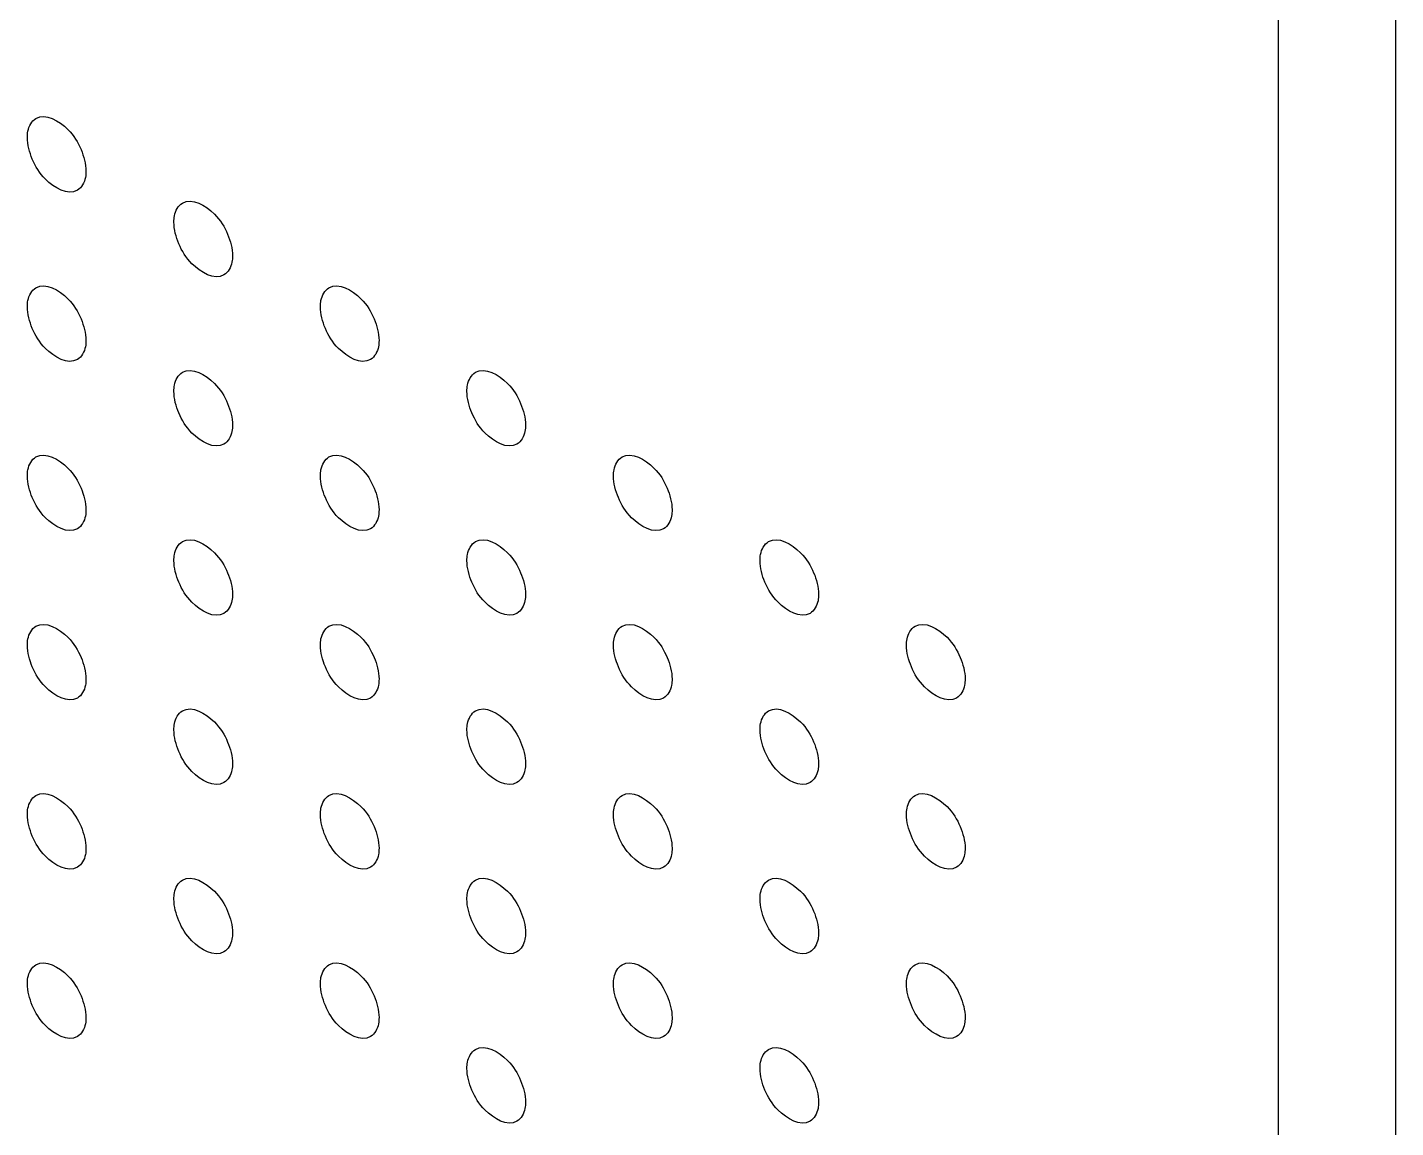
# Model space of a CAD drawing. Header units: millimetres. Extents: x 0 to 1189, y 0 to 858.
# Drawn here: x 949.39 to 982.41, y 507.84 to 534.38 of the extents above; entities that cross this region are included whole.
import ezdxf

# ---------------------------------------------------------------- set-up
doc = ezdxf.new("R2010")
doc.units = ezdxf.units.MM
doc.header["$LTSCALE"] = 65.395
doc.layers.get('0').update_dxf_attribs({"linetype": 'CONTINUOUS'})
doc.layers.add('AXIS', color=7, linetype='CONTINUOUS')

msp = doc.modelspace()

# ---------------------------------------------------------------- linework, layer by layer
at = {"color": 7, "linetype": 'Continuous'}
for p, q in [((982.409, 641.721), (982.409, 366.56)), ((979.581, 364.927), (979.581, 640.088))]:
    msp.add_line(p, q, dxfattribs=at)
at = {"layer": 'AXIS', "color": 7, "linetype": 'Continuous'}
for points, knots in [([(949.6, 532.183), (949.835, 532.319), (950.389, 531.989), (950.702, 531.462), (950.808, 531.087), (950.808, 530.909)], [0, 0, 0, 0, 0.422457, 0.722247, 1, 1, 1, 1]), ([(949.394, 531.725), (949.394, 531.776), (949.405, 531.944), (949.496, 532.122), (949.6, 532.183)], [0, 0, 0, 0, 0.294485, 1, 1, 1, 1]), ([(950.602, 530.451), (950.367, 530.315), (949.813, 530.645), (949.5, 531.172), (949.394, 531.546), (949.394, 531.725)], [0, 0, 0, 0, 0.422457, 0.722247, 1, 1, 1, 1]), ([(950.808, 530.909), (950.808, 530.858), (950.797, 530.689), (950.706, 530.512), (950.602, 530.451)], [0, 0, 0, 0, 0.294485, 1, 1, 1, 1]), ([(953.136, 530.141), (953.371, 530.278), (953.925, 529.947), (954.238, 529.421), (954.344, 529.046), (954.344, 528.867)], [0, 0, 0, 0, 0.422457, 0.722247, 1, 1, 1, 1]), ([(952.93, 529.684), (952.93, 529.734), (952.941, 529.903), (953.032, 530.081), (953.136, 530.141)], [0, 0, 0, 0, 0.294485, 1, 1, 1, 1]), ([(954.137, 528.41), (953.902, 528.273), (953.348, 528.604), (953.036, 529.13), (952.93, 529.505), (952.93, 529.684)], [0, 0, 0, 0, 0.422457, 0.722247, 1, 1, 1, 1]), ([(954.344, 528.867), (954.344, 528.817), (954.332, 528.648), (954.242, 528.471), (954.137, 528.41)], [0, 0, 0, 0, 0.294485, 1, 1, 1, 1]), ([(949.394, 527.643), (949.394, 527.693), (949.405, 527.862), (949.496, 528.039), (949.6, 528.1)], [0, 0, 0, 0, 0.294485, 1, 1, 1, 1]), ([(949.6, 528.1), (949.835, 528.237), (950.389, 527.906), (950.702, 527.38), (950.808, 527.005), (950.808, 526.826)], [0, 0, 0, 0, 0.422457, 0.722247, 1, 1, 1, 1]), ([(956.465, 527.643), (956.465, 527.693), (956.477, 527.862), (956.567, 528.039), (956.671, 528.1)], [0, 0, 0, 0, 0.294485, 1, 1, 1, 1]), ([(956.671, 528.1), (956.907, 528.237), (957.46, 527.906), (957.773, 527.38), (957.879, 527.005), (957.879, 526.826)], [0, 0, 0, 0, 0.422457, 0.722247, 1, 1, 1, 1]), ([(950.602, 526.369), (950.367, 526.232), (949.813, 526.563), (949.5, 527.089), (949.394, 527.464), (949.394, 527.643)], [0, 0, 0, 0, 0.422457, 0.722247, 1, 1, 1, 1]), ([(957.673, 526.369), (957.438, 526.232), (956.884, 526.563), (956.571, 527.089), (956.465, 527.464), (956.465, 527.643)], [0, 0, 0, 0, 0.422457, 0.722247, 1, 1, 1, 1]), ([(950.808, 526.826), (950.808, 526.776), (950.797, 526.607), (950.706, 526.429), (950.602, 526.369)], [0, 0, 0, 0, 0.294485, 1, 1, 1, 1]), ([(957.879, 526.826), (957.879, 526.776), (957.868, 526.607), (957.777, 526.43), (957.673, 526.369)], [0, 0, 0, 0, 0.294485, 1, 1, 1, 1]), ([(952.93, 525.601), (952.93, 525.652), (952.941, 525.821), (953.032, 525.998), (953.136, 526.059)], [0, 0, 0, 0, 0.294485, 1, 1, 1, 1]), ([(953.136, 526.059), (953.371, 526.195), (953.925, 525.865), (954.238, 525.339), (954.344, 524.964), (954.344, 524.785)], [0, 0, 0, 0, 0.422457, 0.722247, 1, 1, 1, 1]), ([(960.001, 525.602), (960.001, 525.652), (960.012, 525.821), (960.103, 525.998), (960.207, 526.059)], [0, 0, 0, 0, 0.294485, 1, 1, 1, 1]), ([(960.207, 526.059), (960.442, 526.196), (960.996, 525.865), (961.309, 525.339), (961.415, 524.964), (961.415, 524.785)], [0, 0, 0, 0, 0.422457, 0.722247, 1, 1, 1, 1]), ([(954.137, 524.328), (953.902, 524.191), (953.348, 524.522), (953.036, 525.048), (952.93, 525.423), (952.93, 525.601)], [0, 0, 0, 0, 0.422457, 0.722247, 1, 1, 1, 1]), ([(961.208, 524.328), (960.973, 524.191), (960.419, 524.522), (960.107, 525.048), (960.001, 525.423), (960.001, 525.602)], [0, 0, 0, 0, 0.422457, 0.722247, 1, 1, 1, 1]), ([(954.344, 524.785), (954.344, 524.735), (954.332, 524.566), (954.242, 524.388), (954.137, 524.328)], [0, 0, 0, 0, 0.294485, 1, 1, 1, 1]), ([(961.415, 524.785), (961.415, 524.735), (961.403, 524.566), (961.313, 524.388), (961.208, 524.328)], [0, 0, 0, 0, 0.294485, 1, 1, 1, 1]), ([(949.394, 523.56), (949.394, 523.611), (949.405, 523.779), (949.496, 523.957), (949.6, 524.018)], [0, 0, 0, 0, 0.294485, 1, 1, 1, 1]), ([(949.6, 524.018), (949.835, 524.154), (950.389, 523.824), (950.702, 523.297), (950.808, 522.922), (950.808, 522.744)], [0, 0, 0, 0, 0.422457, 0.722247, 1, 1, 1, 1]), ([(956.465, 523.56), (956.465, 523.611), (956.477, 523.78), (956.567, 523.957), (956.671, 524.018)], [0, 0, 0, 0, 0.294485, 1, 1, 1, 1]), ([(956.671, 524.018), (956.907, 524.154), (957.46, 523.824), (957.773, 523.297), (957.879, 522.923), (957.879, 522.744)], [0, 0, 0, 0, 0.422457, 0.722247, 1, 1, 1, 1]), ([(963.536, 523.56), (963.536, 523.611), (963.548, 523.78), (963.638, 523.957), (963.743, 524.018)], [0, 0, 0, 0, 0.294485, 1, 1, 1, 1]), ([(963.743, 524.018), (963.978, 524.154), (964.531, 523.824), (964.844, 523.297), (964.95, 522.923), (964.95, 522.744)], [0, 0, 0, 0, 0.422457, 0.722247, 1, 1, 1, 1]), ([(950.602, 522.286), (950.367, 522.15), (949.813, 522.48), (949.5, 523.007), (949.394, 523.381), (949.394, 523.56)], [0, 0, 0, 0, 0.422457, 0.722247, 1, 1, 1, 1]), ([(957.673, 522.286), (957.438, 522.15), (956.884, 522.48), (956.571, 523.007), (956.465, 523.381), (956.465, 523.56)], [0, 0, 0, 0, 0.422457, 0.722247, 1, 1, 1, 1]), ([(964.744, 522.286), (964.509, 522.15), (963.955, 522.48), (963.642, 523.007), (963.536, 523.382), (963.536, 523.56)], [0, 0, 0, 0, 0.422457, 0.722247, 1, 1, 1, 1]), ([(950.808, 522.744), (950.808, 522.693), (950.797, 522.524), (950.706, 522.347), (950.602, 522.286)], [0, 0, 0, 0, 0.294485, 1, 1, 1, 1]), ([(957.879, 522.744), (957.879, 522.693), (957.868, 522.524), (957.777, 522.347), (957.673, 522.286)], [0, 0, 0, 0, 0.294485, 1, 1, 1, 1]), ([(964.95, 522.744), (964.95, 522.693), (964.939, 522.525), (964.848, 522.347), (964.744, 522.286)], [0, 0, 0, 0, 0.294485, 1, 1, 1, 1]), ([(952.93, 521.519), (952.93, 521.569), (952.941, 521.738), (953.032, 521.916), (953.136, 521.976)], [0, 0, 0, 0, 0.294485, 1, 1, 1, 1]), ([(953.136, 521.976), (953.371, 522.113), (953.925, 521.782), (954.238, 521.256), (954.344, 520.881), (954.344, 520.702)], [0, 0, 0, 0, 0.422457, 0.722247, 1, 1, 1, 1]), ([(960.001, 521.519), (960.001, 521.569), (960.012, 521.738), (960.103, 521.916), (960.207, 521.976)], [0, 0, 0, 0, 0.294485, 1, 1, 1, 1]), ([(960.207, 521.976), (960.442, 522.113), (960.996, 521.782), (961.309, 521.256), (961.415, 520.881), (961.415, 520.703)], [0, 0, 0, 0, 0.422457, 0.722247, 1, 1, 1, 1]), ([(967.072, 521.519), (967.072, 521.569), (967.083, 521.738), (967.174, 521.916), (967.278, 521.976)], [0, 0, 0, 0, 0.294485, 1, 1, 1, 1]), ([(967.278, 521.976), (967.513, 522.113), (968.067, 521.782), (968.38, 521.256), (968.486, 520.881), (968.486, 520.703)], [0, 0, 0, 0, 0.422457, 0.722247, 1, 1, 1, 1]), ([(954.137, 520.245), (953.902, 520.108), (953.348, 520.439), (953.036, 520.965), (952.93, 521.34), (952.93, 521.519)], [0, 0, 0, 0, 0.422457, 0.722247, 1, 1, 1, 1]), ([(961.208, 520.245), (960.973, 520.109), (960.419, 520.439), (960.107, 520.965), (960.001, 521.34), (960.001, 521.519)], [0, 0, 0, 0, 0.422457, 0.722247, 1, 1, 1, 1]), ([(968.279, 520.245), (968.044, 520.109), (967.491, 520.439), (967.178, 520.966), (967.072, 521.34), (967.072, 521.519)], [0, 0, 0, 0, 0.422457, 0.722247, 1, 1, 1, 1]), ([(954.344, 520.702), (954.344, 520.652), (954.332, 520.483), (954.242, 520.306), (954.137, 520.245)], [0, 0, 0, 0, 0.294485, 1, 1, 1, 1]), ([(961.415, 520.703), (961.415, 520.652), (961.403, 520.483), (961.313, 520.306), (961.208, 520.245)], [0, 0, 0, 0, 0.294485, 1, 1, 1, 1]), ([(968.486, 520.703), (968.486, 520.652), (968.474, 520.483), (968.384, 520.306), (968.279, 520.245)], [0, 0, 0, 0, 0.294485, 1, 1, 1, 1]), ([(949.6, 519.935), (949.835, 520.072), (950.389, 519.741), (950.702, 519.215), (950.808, 518.84), (950.808, 518.661)], [0, 0, 0, 0, 0.422457, 0.722247, 1, 1, 1, 1]), ([(956.671, 519.935), (956.907, 520.072), (957.46, 519.741), (957.773, 519.215), (957.879, 518.84), (957.879, 518.661)], [0, 0, 0, 0, 0.422457, 0.722247, 1, 1, 1, 1]), ([(963.743, 519.935), (963.978, 520.072), (964.531, 519.741), (964.844, 519.215), (964.95, 518.84), (964.95, 518.661)], [0, 0, 0, 0, 0.422457, 0.722247, 1, 1, 1, 1]), ([(970.814, 519.935), (971.049, 520.072), (971.603, 519.741), (971.915, 519.215), (972.021, 518.84), (972.021, 518.661)], [0, 0, 0, 0, 0.422457, 0.722247, 1, 1, 1, 1]), ([(949.394, 519.478), (949.394, 519.528), (949.405, 519.697), (949.496, 519.874), (949.6, 519.935)], [0, 0, 0, 0, 0.294485, 1, 1, 1, 1]), ([(956.465, 519.478), (956.465, 519.528), (956.477, 519.697), (956.567, 519.874), (956.671, 519.935)], [0, 0, 0, 0, 0.294485, 1, 1, 1, 1]), ([(963.536, 519.478), (963.536, 519.528), (963.548, 519.697), (963.638, 519.874), (963.743, 519.935)], [0, 0, 0, 0, 0.294485, 1, 1, 1, 1]), ([(970.607, 519.478), (970.607, 519.528), (970.619, 519.697), (970.709, 519.875), (970.814, 519.935)], [0, 0, 0, 0, 0.294485, 1, 1, 1, 1]), ([(950.602, 518.204), (950.367, 518.067), (949.813, 518.398), (949.5, 518.924), (949.394, 519.299), (949.394, 519.478)], [0, 0, 0, 0, 0.422457, 0.722247, 1, 1, 1, 1]), ([(957.673, 518.204), (957.438, 518.067), (956.884, 518.398), (956.571, 518.924), (956.465, 519.299), (956.465, 519.478)], [0, 0, 0, 0, 0.422457, 0.722247, 1, 1, 1, 1]), ([(964.744, 518.204), (964.509, 518.067), (963.955, 518.398), (963.642, 518.924), (963.536, 519.299), (963.536, 519.478)], [0, 0, 0, 0, 0.422457, 0.722247, 1, 1, 1, 1]), ([(971.815, 518.204), (971.58, 518.067), (971.026, 518.398), (970.713, 518.924), (970.607, 519.299), (970.607, 519.478)], [0, 0, 0, 0, 0.422457, 0.722247, 1, 1, 1, 1]), ([(950.808, 518.661), (950.808, 518.611), (950.797, 518.442), (950.706, 518.264), (950.602, 518.204)], [0, 0, 0, 0, 0.294485, 1, 1, 1, 1]), ([(957.879, 518.661), (957.879, 518.611), (957.868, 518.442), (957.777, 518.265), (957.673, 518.204)], [0, 0, 0, 0, 0.294485, 1, 1, 1, 1]), ([(964.95, 518.661), (964.95, 518.611), (964.939, 518.442), (964.848, 518.265), (964.744, 518.204)], [0, 0, 0, 0, 0.294485, 1, 1, 1, 1]), ([(972.021, 518.661), (972.021, 518.611), (972.01, 518.442), (971.919, 518.265), (971.815, 518.204)], [0, 0, 0, 0, 0.294485, 1, 1, 1, 1]), ([(953.136, 517.894), (953.371, 518.03), (953.925, 517.7), (954.238, 517.173), (954.344, 516.799), (954.344, 516.62)], [0, 0, 0, 0, 0.422457, 0.722247, 1, 1, 1, 1]), ([(960.207, 517.894), (960.442, 518.031), (960.996, 517.7), (961.309, 517.174), (961.415, 516.799), (961.415, 516.62)], [0, 0, 0, 0, 0.422457, 0.722247, 1, 1, 1, 1]), ([(967.278, 517.894), (967.513, 518.031), (968.067, 517.7), (968.38, 517.174), (968.486, 516.799), (968.486, 516.62)], [0, 0, 0, 0, 0.422457, 0.722247, 1, 1, 1, 1]), ([(952.93, 517.436), (952.93, 517.487), (952.941, 517.656), (953.032, 517.833), (953.136, 517.894)], [0, 0, 0, 0, 0.294485, 1, 1, 1, 1]), ([(960.001, 517.437), (960.001, 517.487), (960.012, 517.656), (960.103, 517.833), (960.207, 517.894)], [0, 0, 0, 0, 0.294485, 1, 1, 1, 1]), ([(967.072, 517.437), (967.072, 517.487), (967.083, 517.656), (967.174, 517.833), (967.278, 517.894)], [0, 0, 0, 0, 0.294485, 1, 1, 1, 1]), ([(954.137, 516.163), (953.902, 516.026), (953.348, 516.357), (953.036, 516.883), (952.93, 517.258), (952.93, 517.436)], [0, 0, 0, 0, 0.422457, 0.722247, 1, 1, 1, 1]), ([(961.208, 516.163), (960.973, 516.026), (960.419, 516.357), (960.107, 516.883), (960.001, 517.258), (960.001, 517.437)], [0, 0, 0, 0, 0.422457, 0.722247, 1, 1, 1, 1]), ([(968.279, 516.163), (968.044, 516.026), (967.491, 516.357), (967.178, 516.883), (967.072, 517.258), (967.072, 517.437)], [0, 0, 0, 0, 0.422457, 0.722247, 1, 1, 1, 1]), ([(954.344, 516.62), (954.344, 516.57), (954.332, 516.401), (954.242, 516.223), (954.137, 516.163)], [0, 0, 0, 0, 0.294485, 1, 1, 1, 1]), ([(961.415, 516.62), (961.415, 516.57), (961.403, 516.401), (961.313, 516.223), (961.208, 516.163)], [0, 0, 0, 0, 0.294485, 1, 1, 1, 1]), ([(968.486, 516.62), (968.486, 516.57), (968.474, 516.401), (968.384, 516.223), (968.279, 516.163)], [0, 0, 0, 0, 0.294485, 1, 1, 1, 1]), ([(949.394, 515.395), (949.394, 515.446), (949.405, 515.614), (949.496, 515.792), (949.6, 515.853)], [0, 0, 0, 0, 0.294485, 1, 1, 1, 1]), ([(949.6, 515.853), (949.835, 515.989), (950.389, 515.659), (950.702, 515.132), (950.808, 514.757), (950.808, 514.579)], [0, 0, 0, 0, 0.422457, 0.722247, 1, 1, 1, 1]), ([(956.465, 515.395), (956.465, 515.446), (956.477, 515.615), (956.567, 515.792), (956.671, 515.853)], [0, 0, 0, 0, 0.294485, 1, 1, 1, 1]), ([(956.671, 515.853), (956.907, 515.989), (957.46, 515.659), (957.773, 515.132), (957.879, 514.758), (957.879, 514.579)], [0, 0, 0, 0, 0.422457, 0.722247, 1, 1, 1, 1]), ([(963.536, 515.395), (963.536, 515.446), (963.548, 515.615), (963.638, 515.792), (963.743, 515.853)], [0, 0, 0, 0, 0.294485, 1, 1, 1, 1]), ([(963.743, 515.853), (963.978, 515.989), (964.531, 515.659), (964.844, 515.132), (964.95, 514.758), (964.95, 514.579)], [0, 0, 0, 0, 0.422457, 0.722247, 1, 1, 1, 1]), ([(970.607, 515.395), (970.607, 515.446), (970.619, 515.615), (970.709, 515.792), (970.814, 515.853)], [0, 0, 0, 0, 0.294485, 1, 1, 1, 1]), ([(970.814, 515.853), (971.049, 515.989), (971.603, 515.659), (971.915, 515.132), (972.021, 514.758), (972.021, 514.579)], [0, 0, 0, 0, 0.422457, 0.722247, 1, 1, 1, 1]), ([(950.602, 514.121), (950.367, 513.985), (949.813, 514.315), (949.5, 514.842), (949.394, 515.216), (949.394, 515.395)], [0, 0, 0, 0, 0.422457, 0.722247, 1, 1, 1, 1]), ([(957.673, 514.121), (957.438, 513.985), (956.884, 514.315), (956.571, 514.842), (956.465, 515.216), (956.465, 515.395)], [0, 0, 0, 0, 0.422457, 0.722247, 1, 1, 1, 1]), ([(964.744, 514.121), (964.509, 513.985), (963.955, 514.315), (963.642, 514.842), (963.536, 515.217), (963.536, 515.395)], [0, 0, 0, 0, 0.422457, 0.722247, 1, 1, 1, 1]), ([(971.815, 514.121), (971.58, 513.985), (971.026, 514.315), (970.713, 514.842), (970.607, 515.217), (970.607, 515.395)], [0, 0, 0, 0, 0.422457, 0.722247, 1, 1, 1, 1]), ([(950.808, 514.579), (950.808, 514.528), (950.797, 514.359), (950.706, 514.182), (950.602, 514.121)], [0, 0, 0, 0, 0.294485, 1, 1, 1, 1]), ([(957.879, 514.579), (957.879, 514.528), (957.868, 514.359), (957.777, 514.182), (957.673, 514.121)], [0, 0, 0, 0, 0.294485, 1, 1, 1, 1]), ([(964.95, 514.579), (964.95, 514.528), (964.939, 514.359), (964.848, 514.182), (964.744, 514.121)], [0, 0, 0, 0, 0.294485, 1, 1, 1, 1]), ([(972.021, 514.579), (972.021, 514.528), (972.01, 514.36), (971.919, 514.182), (971.815, 514.121)], [0, 0, 0, 0, 0.294485, 1, 1, 1, 1]), ([(952.93, 513.354), (952.93, 513.404), (952.941, 513.573), (953.032, 513.751), (953.136, 513.811)], [0, 0, 0, 0, 0.294485, 1, 1, 1, 1]), ([(953.136, 513.811), (953.371, 513.948), (953.925, 513.617), (954.238, 513.091), (954.344, 512.716), (954.344, 512.537)], [0, 0, 0, 0, 0.422457, 0.722247, 1, 1, 1, 1]), ([(960.001, 513.354), (960.001, 513.404), (960.012, 513.573), (960.103, 513.751), (960.207, 513.811)], [0, 0, 0, 0, 0.294485, 1, 1, 1, 1]), ([(960.207, 513.811), (960.442, 513.948), (960.996, 513.617), (961.309, 513.091), (961.415, 512.716), (961.415, 512.538)], [0, 0, 0, 0, 0.422457, 0.722247, 1, 1, 1, 1]), ([(967.072, 513.354), (967.072, 513.404), (967.083, 513.573), (967.174, 513.751), (967.278, 513.811)], [0, 0, 0, 0, 0.294485, 1, 1, 1, 1]), ([(967.278, 513.811), (967.513, 513.948), (968.067, 513.617), (968.38, 513.091), (968.486, 512.716), (968.486, 512.538)], [0, 0, 0, 0, 0.422457, 0.722247, 1, 1, 1, 1]), ([(954.137, 512.08), (953.902, 511.943), (953.348, 512.274), (953.036, 512.8), (952.93, 513.175), (952.93, 513.354)], [0, 0, 0, 0, 0.422457, 0.722247, 1, 1, 1, 1]), ([(961.208, 512.08), (960.973, 511.944), (960.419, 512.274), (960.107, 512.8), (960.001, 513.175), (960.001, 513.354)], [0, 0, 0, 0, 0.422457, 0.722247, 1, 1, 1, 1]), ([(968.279, 512.08), (968.044, 511.944), (967.491, 512.274), (967.178, 512.801), (967.072, 513.175), (967.072, 513.354)], [0, 0, 0, 0, 0.422457, 0.722247, 1, 1, 1, 1]), ([(954.344, 512.537), (954.344, 512.487), (954.332, 512.318), (954.242, 512.141), (954.137, 512.08)], [0, 0, 0, 0, 0.294485, 1, 1, 1, 1]), ([(961.415, 512.538), (961.415, 512.487), (961.403, 512.318), (961.313, 512.141), (961.208, 512.08)], [0, 0, 0, 0, 0.294485, 1, 1, 1, 1]), ([(968.486, 512.538), (968.486, 512.487), (968.474, 512.318), (968.384, 512.141), (968.279, 512.08)], [0, 0, 0, 0, 0.294485, 1, 1, 1, 1]), ([(949.394, 511.313), (949.394, 511.363), (949.405, 511.532), (949.496, 511.709), (949.6, 511.77)], [0, 0, 0, 0, 0.294485, 1, 1, 1, 1]), ([(949.6, 511.77), (949.835, 511.907), (950.389, 511.576), (950.702, 511.05), (950.808, 510.675), (950.808, 510.496)], [0, 0, 0, 0, 0.422457, 0.722247, 1, 1, 1, 1]), ([(956.465, 511.313), (956.465, 511.363), (956.477, 511.532), (956.567, 511.709), (956.671, 511.77)], [0, 0, 0, 0, 0.294485, 1, 1, 1, 1]), ([(956.671, 511.77), (956.907, 511.907), (957.46, 511.576), (957.773, 511.05), (957.879, 510.675), (957.879, 510.496)], [0, 0, 0, 0, 0.422457, 0.722247, 1, 1, 1, 1]), ([(963.536, 511.313), (963.536, 511.363), (963.548, 511.532), (963.638, 511.709), (963.743, 511.77)], [0, 0, 0, 0, 0.294485, 1, 1, 1, 1]), ([(963.743, 511.77), (963.978, 511.907), (964.531, 511.576), (964.844, 511.05), (964.95, 510.675), (964.95, 510.496)], [0, 0, 0, 0, 0.422457, 0.722247, 1, 1, 1, 1]), ([(970.607, 511.313), (970.607, 511.363), (970.619, 511.532), (970.709, 511.71), (970.814, 511.77)], [0, 0, 0, 0, 0.294485, 1, 1, 1, 1]), ([(970.814, 511.77), (971.049, 511.907), (971.603, 511.576), (971.915, 511.05), (972.021, 510.675), (972.021, 510.496)], [0, 0, 0, 0, 0.422457, 0.722247, 1, 1, 1, 1]), ([(950.602, 510.039), (950.367, 509.902), (949.813, 510.233), (949.5, 510.759), (949.394, 511.134), (949.394, 511.313)], [0, 0, 0, 0, 0.422457, 0.722247, 1, 1, 1, 1]), ([(957.673, 510.039), (957.438, 509.902), (956.884, 510.233), (956.571, 510.759), (956.465, 511.134), (956.465, 511.313)], [0, 0, 0, 0, 0.422457, 0.722247, 1, 1, 1, 1]), ([(964.744, 510.039), (964.509, 509.902), (963.955, 510.233), (963.642, 510.759), (963.536, 511.134), (963.536, 511.313)], [0, 0, 0, 0, 0.422457, 0.722247, 1, 1, 1, 1]), ([(971.815, 510.039), (971.58, 509.902), (971.026, 510.233), (970.713, 510.759), (970.607, 511.134), (970.607, 511.313)], [0, 0, 0, 0, 0.422457, 0.722247, 1, 1, 1, 1]), ([(950.808, 510.496), (950.808, 510.446), (950.797, 510.277), (950.706, 510.099), (950.602, 510.039)], [0, 0, 0, 0, 0.294485, 1, 1, 1, 1]), ([(957.879, 510.496), (957.879, 510.446), (957.868, 510.277), (957.777, 510.1), (957.673, 510.039)], [0, 0, 0, 0, 0.294485, 1, 1, 1, 1]), ([(964.95, 510.496), (964.95, 510.446), (964.939, 510.277), (964.848, 510.1), (964.744, 510.039)], [0, 0, 0, 0, 0.294485, 1, 1, 1, 1]), ([(972.021, 510.496), (972.021, 510.446), (972.01, 510.277), (971.919, 510.1), (971.815, 510.039)], [0, 0, 0, 0, 0.294485, 1, 1, 1, 1]), ([(960.207, 509.729), (960.442, 509.866), (960.996, 509.535), (961.309, 509.009), (961.415, 508.634), (961.415, 508.455)], [0, 0, 0, 0, 0.422457, 0.722247, 1, 1, 1, 1]), ([(967.278, 509.729), (967.513, 509.866), (968.067, 509.535), (968.38, 509.009), (968.486, 508.634), (968.486, 508.455)], [0, 0, 0, 0, 0.422457, 0.722247, 1, 1, 1, 1]), ([(960.001, 509.271), (960.001, 509.322), (960.012, 509.491), (960.103, 509.668), (960.207, 509.729)], [0, 0, 0, 0, 0.294485, 1, 1, 1, 1]), ([(967.072, 509.272), (967.072, 509.322), (967.083, 509.491), (967.174, 509.668), (967.278, 509.729)], [0, 0, 0, 0, 0.294485, 1, 1, 1, 1]), ([(961.208, 507.998), (960.973, 507.861), (960.419, 508.192), (960.107, 508.718), (960.001, 509.093), (960.001, 509.271)], [0, 0, 0, 0, 0.422457, 0.722247, 1, 1, 1, 1]), ([(968.279, 507.998), (968.044, 507.861), (967.491, 508.192), (967.178, 508.718), (967.072, 509.093), (967.072, 509.272)], [0, 0, 0, 0, 0.422457, 0.722247, 1, 1, 1, 1]), ([(961.415, 508.455), (961.415, 508.405), (961.403, 508.236), (961.313, 508.058), (961.208, 507.998)], [0, 0, 0, 0, 0.294485, 1, 1, 1, 1]), ([(968.486, 508.455), (968.486, 508.405), (968.474, 508.236), (968.384, 508.058), (968.279, 507.998)], [0, 0, 0, 0, 0.294485, 1, 1, 1, 1])]:
    msp.add_open_spline(points, degree=3, knots=knots, dxfattribs=at)

doc.saveas('drawing.dxf')
